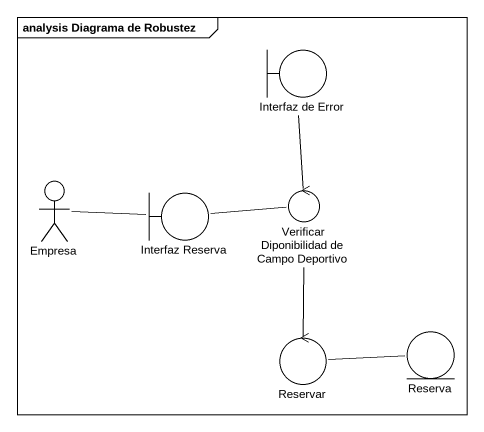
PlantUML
@startuml
mainframe analysis Diagrama de Robustez
boundary "Interfaz de Error" as Interfaz_de_Error
actor Empresa
boundary "Interfaz Reserva" as Interfaz_Reserva
control "Verificar Diponibilidad de Campo Deportivo" as Verificar_Diponibilidad_de
control Reservar
entity Reserva
Empresa -right- Interfaz_Reserva
Interfaz_Reserva -right- Verificar_Diponibilidad_de
Verificar_Diponibilidad_de -up- Interfaz_de_Error
Verificar_Diponibilidad_de -- Reservar
Reservar -right- Reserva
@enduml
